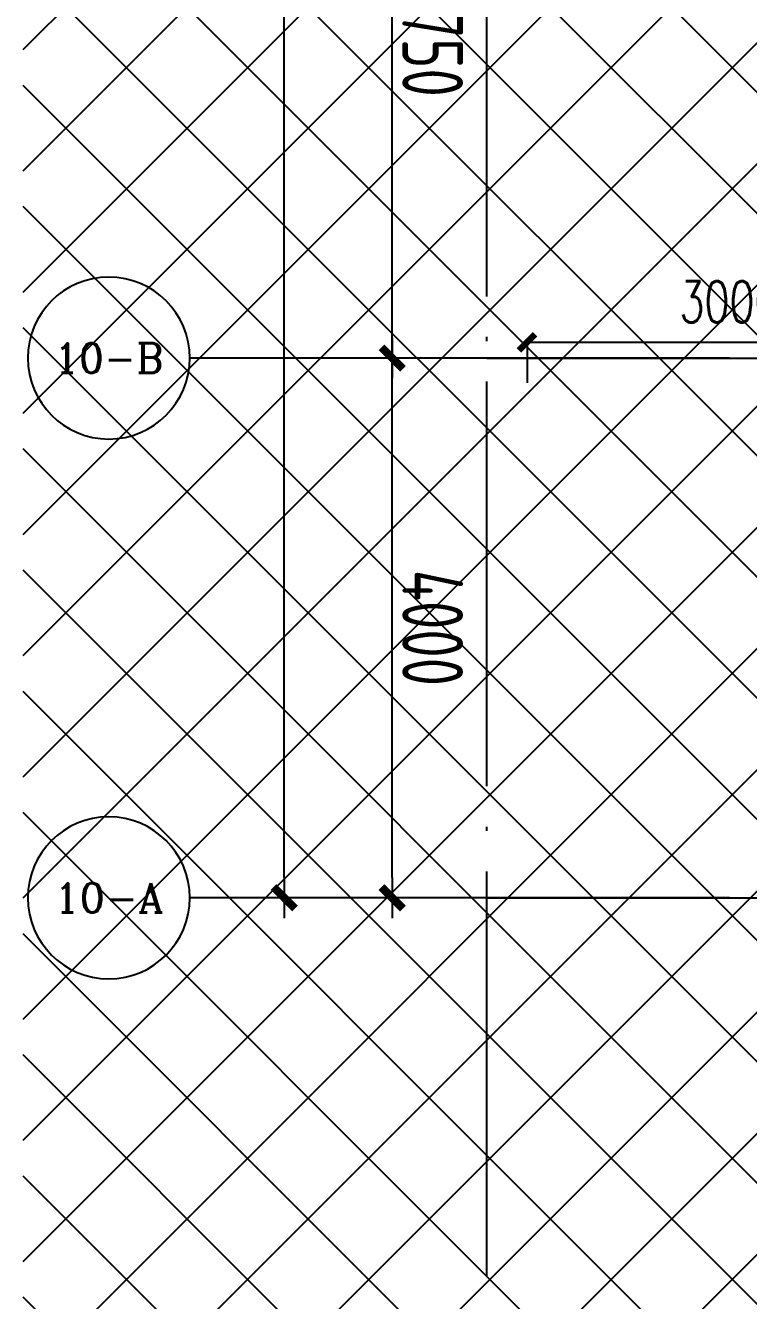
# Model space of a CAD drawing. Header units: millimetres. Extents: x 12325263 to 13848842, y -1463133 to 573208.
# Drawn here: x 12504259 to 12509618, y -1357971 to -1348522 of the extents above; entities that cross this region are included whole.
import ezdxf
from ezdxf.enums import TextEntityAlignment as Align

# ---------------------------------------------------------------- set-up
doc = ezdxf.new("R2010")
doc.units = ezdxf.units.MM
doc.header["$LTSCALE"] = 1000
doc.linetypes.add('DOTE', pattern=[2.4200000000000004, 2, -0.2, 0.02, -0.2])
for name, color, linetype in [('A-ANNO-DIMS', 83, 'Continuous'), ('A-WALL-PATT', 8, 'Continuous'), ('AXIS', 3, 'Continuous'), ('AXIS_TEXT', 7, 'Continuous'), ('DOTE', 16, 'DOTE')]:
    doc.layers.add(name, color=color, linetype=linetype)
doc.styles.add('_TCH_AXIS', font='COMPLEX', dxfattribs={"bigfont": 'GBCBIG'})
doc.styles.add('_TCH_DIM_T3', font='SIMPLEX.shx', dxfattribs={"width": 0.7058823529411765, "bigfont": 'GBCBIG.shx'})
doc.styles.add('COMPLEX', font='COMPLEX')
doc.styles.add('YQ_DIM', font='SUPEROS.SHX', dxfattribs={"width": 0.8, "bigfont": 'HZDX.SHX'})
doc.dimstyles.new('_TCH_ARCH&&120', dxfattribs={"dimtxt": 306, "dimasz": 120, "dimexe": 300, "dimexo": 360, "dimgap": 147, "dimtad": 1, "dimdec": 0, "dimzin": 0, "dimdsep": 46, "dimtxsty": '_TCH_DIM_T3', "dimblk": 'ARCHTICK', "dimcen": 0.09, "dimclrt": 7, "dimazin": 2, "dimtfac": 1, "dimtdec": 0, "dimtix": 1, "dimtmove": 2, "dimatfit": 3, "dimfxl": 1, "dimfxlon": 1, "dimtolj": 1, "dimtzin": 0, "dimarcsym": 0})
doc.dimstyles.new('yq150', dxfattribs={"dimscale": 150, "dimtxt": 3, "dimasz": 1, "dimexe": 1.5, "dimexo": 2, "dimgap": 0.5, "dimtad": 1, "dimdec": 0, "dimdsep": 46, "dimtxsty": 'YQ_DIM', "dimblk": 'adgshgYQTICK', "dimcen": 0, "dimclrd": 256, "dimclre": 256, "dimclrt": 7, "dimadec": 1, "dimazin": 2, "dimtfac": 1, "dimtdec": 0, "dimtix": 1, "dimtmove": 2, "dimatfit": 2, "dimfxl": 1, "dimtolj": 1, "dimtzin": 0, "dimarcsym": 0})

# ---------------------------------------------------------------- blocks, each defined once
blk = doc.blocks.new('asdgg_AXISO')
blk.add_circle((0, 0), 0.5)
at = {"layer": 'AXIS_TEXT', "style": 'COMPLEX'}
blk.add_attdef('A', text='', height=0.56, dxfattribs=at).set_placement((-0.25, -0.28), (0.25, -0.28), align=Align.FIT)
blk = doc.blocks.new('adgshgYQTICK')
blk.add_line((-1, 1.110223024625157e-16), (1, 1.110223024625157e-16))
at = {"const_width": 0.4}
blk.add_lwpolyline([(0.5303300858899105, 0.5303300858899106), (-0.5303300858899106, -0.5303300858899105)], dxfattribs=at)
blk = doc.blocks.new('*D1279')
at = {"layer": 'AXIS', "lineweight": -2, "transparency": 16777216}
for p, q in [((109228.7839286892, 91677.41390466521), (106052.3765674602, 91119.68519291283)), ((109741.4160415409, 71410.69960852718), (106299.9272531934, 91010.85662132873)), ((112722.1544575641, 71781.77713790436), (109545.7470963352, 71224.04842615197))]:
    blk.add_line(p, q, dxfattribs=at)
at = {"layer": 'Defpoints', "color": 0, "transparency": 16777216}
for p in [(109524.2636826485, 91729.29564519261, -1.22979933146106e-06), (106273.9863829297, 91158.59649830838), (113017.6342115234, 71833.65887843176, -1.230319024205094e-06)]:
    blk.add_point(p, dxfattribs=at)
at = {"layer": 'AXIS', "lineweight": -2, "transparency": 16777216, "xscale": 150, "yscale": 150, "zscale": 150}
for p, rotation in [((106273.9863829297, 91158.59649830838), 99.9587507591557), ((109767.3569118046, 71262.95973154754), 279.9587507591557)]:
    blk.add_blockref('adgshgYQTICK', p, dxfattribs=dict(at, rotation=rotation))
at = {"layer": 'AXIS', "color": 7, "transparency": 16777216, "insert": (108316.1514013265, 81262.65985545536), "char_height": 450, "attachment_point": 5, "rotation": 279.9587507591557, "style": 'YQ_DIM'}
blk.add_mtext('\\A1;20200', dxfattribs=at)
blk = doc.blocks.new('*D1280')
at = {"layer": 'AXIS', "lineweight": -2, "transparency": 16777216}
for p, q in [((112030.3979174611, 75721.50719012917), (109641.9365768245, 75302.12978831056)), ((110529.3620621388, 71549.05091846496), (109889.4872625533, 75193.30121671653)), ((112722.1544575621, 71781.77713791621), (110333.6931169256, 71362.3997360976))]:
    blk.add_line(p, q, dxfattribs=at)
at = {"layer": 'Defpoints', "color": 0, "transparency": 16777216}
for p in [(112325.8776714224, 75773.38893064471, -1.23021611475071e-06), (109863.5463922956, 75341.04109369722), (113017.6342115235, 71833.65887843176, -1.230319024205094e-06)]:
    blk.add_point(p, dxfattribs=at)
at = {"layer": 'AXIS', "lineweight": -2, "transparency": 16777216, "xscale": 150, "yscale": 150, "zscale": 150}
for p, rotation in [((109863.5463922956, 75341.04109369722), 99.95875075685646), ((110555.3029323966, 71401.31104148427), 279.9587507568565)]:
    blk.add_blockref('adgshgYQTICK', p, dxfattribs=dict(at, rotation=rotation))
at = {"layer": 'AXIS', "color": 7, "transparency": 16777216, "insert": (110504.9044163075, 73423.0578081063), "char_height": 450, "attachment_point": 5, "rotation": 279.9587507568565, "style": 'YQ_DIM'}
blk.add_mtext('\\A1;4000', dxfattribs=at)
blk = doc.blocks.new('*D1281')
at = {"layer": 'AXIS', "lineweight": -2, "transparency": 16777216}
for p, q in [((111208.9370256063, 80399.93662830377), (108820.4756899591, 79980.55922721875)), ((109837.6055270193, 75488.78097140571), (109068.0263756942, 79871.73065563904)), ((112030.397917464, 75721.50719011207), (109641.9365818168, 75302.12978902705))]:
    blk.add_line(p, q, dxfattribs=at)
at = {"layer": 'Defpoints', "color": 0, "transparency": 16777216}
for p in [(111504.4167795647, 80451.81836883642, -1.230093909773736e-06), (109042.0855054279, 80019.47053261823), (112325.8776714224, 75773.38893064472, -1.23021611475071e-06)]:
    blk.add_point(p, dxfattribs=at)
at = {"layer": 'AXIS', "lineweight": -2, "transparency": 16777216, "xscale": 150, "yscale": 150, "zscale": 150}
for p, rotation in [((109042.0855054279, 80019.47053261823), 99.95875076017163), ((109863.5463972856, 75341.04109442653), 279.9587507601717)]:
    blk.add_blockref('adgshgYQTICK', p, dxfattribs=dict(at, rotation=rotation))
at = {"layer": 'AXIS', "color": 7, "transparency": 16777216, "insert": (109748.2957053151, 77732.13755405502), "char_height": 450, "attachment_point": 5, "rotation": 279.95875076017165, "style": 'YQ_DIM'}
blk.add_mtext('\\A1;4750', dxfattribs=at)
blk = doc.blocks.new('_ArchTick')
at = {"color": 0, "linetype": 'ByBlock', "const_width": 0.4}
blk.add_lwpolyline([(-0.5, -0.5), (0.5, 0.5)], dxfattribs=at)
blk = doc.blocks.new('*D3387')
at = {"layer": 'A-ANNO-DIMS', "color": 0, "lineweight": -2, "transparency": 16777216}
for p, q in [((12507976.8210777, -1350869.000000005), (12507976.8210777, -1351170.000000005)), ((12507976.8210777, -1350870.000000005), (12510976.64282127, -1350870.000000005)), ((12510976.64282127, -1350869.000000005), (12510976.64282127, -1351170.000000005))]:
    blk.add_line(p, q, dxfattribs=at)
at = {"layer": 'Defpoints', "color": 0, "transparency": 16777216}
for p in [(12507976.8210777, -1350186.643805314), (12510976.64282127, -1350186.643805314), (12510976.64282127, -1350870.000000005)]:
    blk.add_point(p, dxfattribs=at)
at = {"layer": 'A-ANNO-DIMS', "color": 0, "lineweight": -2, "transparency": 16777216, "xscale": 120, "yscale": 120, "zscale": 120, "rotation": 180}
blk.add_blockref('_ArchTick', (12507976.8210777, -1350870.000000005), dxfattribs=at)
at = {"layer": 'A-ANNO-DIMS', "color": 0, "lineweight": -2, "transparency": 16777216, "xscale": 120, "yscale": 120, "zscale": 120}
blk.add_blockref('_ArchTick', (12510976.64282127, -1350870.000000005), dxfattribs=at)
at = {"layer": 'A-ANNO-DIMS', "color": 7, "transparency": 16777216, "insert": (12509476.73194948, -1350570.000000005), "char_height": 306, "attachment_point": 5, "style": '_TCH_DIM_T3'}
blk.add_mtext('\\A1;3000', dxfattribs=at)
blk = doc.blocks.new('A$C29311F2C')
at = {"layer": 'AXIS'}
for p, q in [((112325.8776714224, 75773.38893064472), (108386.1476184558, 75081.63239051739, 1.862347810439888e-09)), ((113017.6342115235, 71833.65887843177), (109077.9041586742, 71141.90233834682, 1.75943835605555e-09))]:
    blk.add_line(p, q, dxfattribs=at)
at = {"layer": 'DOTE', "linetype": 'DOTE', "ltscale": 1.5}
for p, q in [((112358.1040787324, 65185.62686162267, -1.2726488270519e-08), (105168.7681646999, 106130.7299056031, -1.196643265774697e-08)), ((110553.6909882948, 75462.21997483575, -1.16295301565394e-08), (150147.978021916, 82414.37318756443)), ((111245.4475268554, 71522.48992195993, -1.1526429030821e-08), (150839.7345604096, 78474.64313503064))]:
    blk.add_line(p, q, dxfattribs=at)
at = {"layer": 'AXIS'}
ref = blk.add_blockref('asdgg_AXISO', (107795.1881102789, 74977.8689102513, -0.0001810370775228111), dxfattribs=dict(at, xscale=-1200.000000000001, yscale=1200.000000000001, zscale=1200, rotation=9.958750758828014))
ref.add_attrib('A', '10-B', dxfattribs={"layer": 'AXIS_TEXT', "height": 218.3777176962131, "rotation": 9.958750705659154, "style": '_TCH_AXIS'}).set_placement((107414.6232676189, 74800.1882963694, -0.0001810369608911746), (108213.5190067776, 74940.46220909909, -0.0001810369608911746), align=Align.FIT)
ref = blk.add_blockref('asdgg_AXISO', (108486.9446508195, 71038.13885718363, -0.0001810371804322655), dxfattribs=dict(at, xscale=-1200.000000000001, yscale=1200.000000000001, zscale=1200, rotation=9.958750758828014))
ref.add_attrib('A', '10-A', dxfattribs={"layer": 'AXIS_TEXT', "height": 215.7969713283315, "rotation": 9.958750808563538, "style": '_TCH_AXIS'}).set_placement((108105.8166452851, 70861.66947304166, -0.0001810370636657634), (108905.392397834, 71002.0627872363, -0.0001810370636657634), align=Align.FIT)
for p1, p2, distance, picture, middle in [((113017.6342115235, 71833.65887843177), (109524.2636826485, 91729.29564519261, 1.101093973676997e-09), 3300.000006260868, '*D1279', (108316.1514013265, 81262.65985545536, 1.230900425434737e-06)), ((112325.8776714224, 75773.38893064472), (111504.4167795647, 80451.81836883642), 2499.999991014941, '*D1281', (109748.2957053151, 77732.13755405502, 1.230900425434737e-06)), ((113017.6342115235, 71833.65887843177), (112325.8776714224, 75773.38893064472), 2499.9999960558785, '*D1280', (110504.9044163075, 73423.0578081063, 1.230900425434737e-06))]:
    dim = blk.add_aligned_dim(p1=p1, p2=p2, distance=distance, dimstyle='yq150', dxfattribs=at)
    dim.commit()
    dim.dimension.update_dxf_attribs({"geometry": picture, "text_midpoint": middle})

msp = doc.modelspace()

# ---------------------------------------------------------------- hatches: boundary and pattern name
at = {"layer": 'A-WALL-PATT'}
h = msp.add_hatch(dxfattribs=at)
h.set_pattern_fill('ANSI37', color=252, scale=400)
h.set_pattern_definition([(45, (0, 0), (-449.0128060534576, 449.0128060534577), []), (135, (0, 0), (-449.0128060534577, -449.0128060534576), [])])
h.paths.add_polyline_path([(12504241.55586849, -1283957.969702356), (12637591.55586849, -1283957.969702356), (12637591.55586849, -1405607.969702357), (12504241.55586849, -1405607.969702357)])
h.paths.add_polyline_path([(12536667.44397216, -1284257.519106785), (12508912.19756728, -1303721.738868847), (12510476.64282127, -1305952.577048315), (12510476.64282127, -1360683.544963154), (12523697.00987751, -1360697.49956174), (12523657.22736275, -1398386.82786861), (12613949.47046454, -1398386.680534865), (12628138.60885084, -1317575.91585782), (12611264.04117262, -1314612.999011876), (12574996.82054267, -1314612.957628954), (12574997.80363845, -1307236.807132755), (12568296.80851373, -1307236.814778964), (12568296.81176471, -1310085.914022335), (12554779.15267792, -1310084.112384246)], flags=16)

# ---------------------------------------------------------------- block references
at = {"rotation": 350.0412492537989}
msp.add_blockref('A$C29311F2C', (12385739.22775732, -1406192.920033182), dxfattribs=at)

# ---------------------------------------------------------------- dimensions: what is measured, and where the dimension line sits
at = {"layer": 'A-ANNO-DIMS'}
dim = msp.add_aligned_dim(p1=(12507976.8210777, -1350186.643805314), p2=(12510976.64282127, -1350186.643805314), distance=-683.3561946908012, dimstyle='_TCH_ARCH&&120', dxfattribs=at)
dim.commit()
dim.dimension.update_dxf_attribs({"geometry": '*D3387', "text_midpoint": (12509476.73194948, -1350570.000000005)})

doc.saveas('drawing.dxf')
